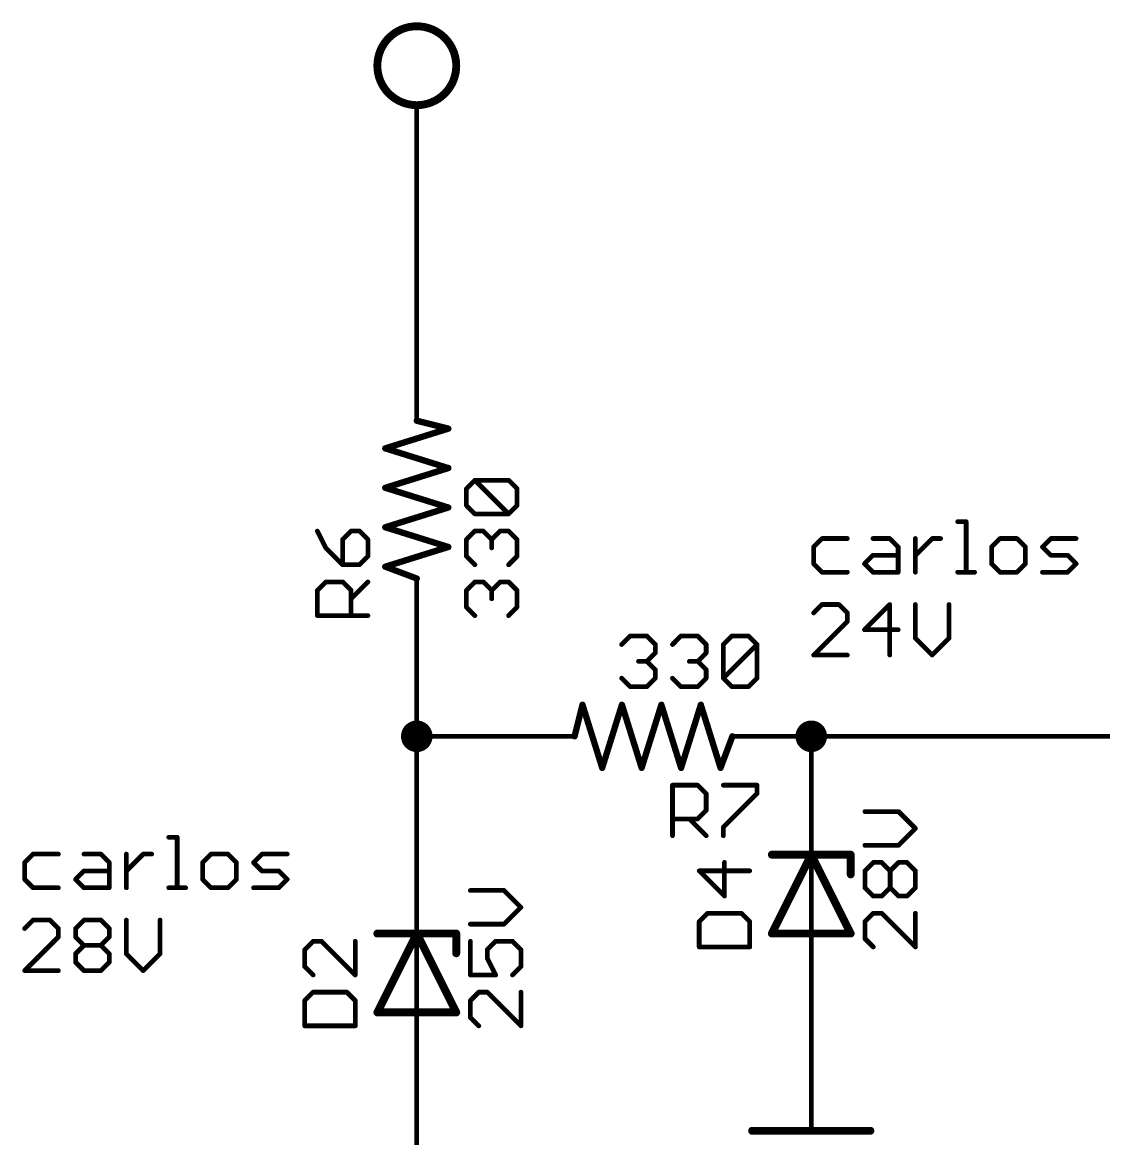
# Model space of a CAD drawing. Extents: x -40 to 215, y -109 to 87.
# Drawn here: x -22.86 to 11.95, y -12.95 to 22.99 of the extents above; entities that cross this region are included whole.
import ezdxf

# ---------------------------------------------------------------- set-up
doc = ezdxf.new("R2010")
doc.units = 0
for name, color, linetype in [('91', 94, 'CONTINUOUS'), ('94', 14, 'CONTINUOUS'), ('95', 251, 'CONTINUOUS'), ('96', 251, 'CONTINUOUS'), ('97', 251, 'CONTINUOUS')]:
    doc.layers.add(name, color=color, linetype=linetype)

msp = doc.modelspace()

# ---------------------------------------------------------------- linework, layer by layer
at = {"layer": '91', "const_width": 0.1524}
for points in [[(-10.16, 17.78), (-10.16, 12.7)], [(-10.16, 0), (-10.16, 2.54)], [(-7.62, 0), (-10.16, 0)], [(-10.16, 0), (-10.16, -5.08)], [(2.54, -2.54), (2.54, 0)], [(2.54, 0), (17.78, 0)], [(2.54, -7.62), (2.54, -10.16)], [(-10.16, -10.16), (-10.16, -15.24)]]:
    msp.add_lwpolyline(points, dxfattribs=at)
at = {"layer": '91'}
for points, const_width in [([(-10.1219, 17.78, 1), (-10.1981, 17.78)], 0.0762), ([(-10.1981, 12.7, 1), (-10.1219, 12.7)], 0.0762), ([(-10.1219, 2.54, 1), (-10.1981, 2.54)], 0.0762), ([(-10.16, -0.254, 1), (-10.16, 0.254, 1), (-10.16, -0.254)], 0.508), ([(2.54, -0.254, 1), (2.54, 0.254, 1), (2.54, -0.254)], 0.508), ([(-10.16, 0.0381, 1), (-10.16, -0.0381)], 0.0762), ([(-10.1219, 0, 1), (-10.1981, 0)], 0.0762), ([(-10.1981, 0, 1), (-10.1219, 0)], 0.0762), ([(-7.62, -0.0381, 1), (-7.62, 0.0381)], 0.0762), ([(2.5781, 0, 1), (2.5019, 0)], 0.0762), ([(2.54, 0.0381, 1), (2.54, -0.0381)], 0.0762), ([(2.5019, -2.54, 1), (2.5781, -2.54)], 0.0762), ([(-10.1981, -5.08, 1), (-10.1219, -5.08)], 0.0762), ([(2.5781, -7.62, 1), (2.5019, -7.62)], 0.0762), ([(-10.1219, -10.16, 1), (-10.1981, -10.16)], 0.0762), ([(2.5019, -10.16, 1), (2.5781, -10.16)], 0.0762)]:
    msp.add_lwpolyline(points, format="xyb", dxfattribs=dict(at, const_width=const_width))
at = {"layer": '94'}
for points, const_width in [([(-10.16, 20.32, 1), (-10.16, 22.86, 1), (-10.16, 20.32)], 0.254), ([(-10.1219, 20.32, 1), (-10.1981, 20.32)], 0.0762), ([(-10.1981, 17.78, 1), (-10.1219, 17.78)], 0.0762), ([(-10.1219, 12.7, 1), (-10.1981, 12.7)], 0.0762), ([(-10.1477, 10.2093, 1), (-10.1723, 10.1107)], 0.1016), ([(-10.1981, 10.16, 1), (-10.1219, 10.16)], 0.0762), ([(-9.1288, 9.8575, 1), (-9.1592, 9.9545)], 0.1016), ([(-9.1563, 9.8567, 1), (-9.1317, 9.9553)], 0.1016), ([(-11.1608, 9.3195, 1), (-11.1912, 9.2225)], 0.1016), ([(-11.1912, 9.3195, 1), (-11.1608, 9.2225)], 0.1016), ([(-9.1288, 8.5875, 1), (-9.1592, 8.6845)], 0.1016), ([(-9.1592, 8.5875, 1), (-9.1288, 8.6845)], 0.1016), ([(-11.1608, 8.0495, 1), (-11.1912, 7.9525)], 0.1016), ([(-11.1912, 8.0495, 1), (-11.1608, 7.9525)], 0.1016), ([(-9.1288, 7.3175, 1), (-9.1592, 7.4145)], 0.1016), ([(-9.1592, 7.3175, 1), (-9.1288, 7.4145)], 0.1016), ([(-11.1608, 6.7795, 1), (-11.1912, 6.6825)], 0.1016), ([(-11.1912, 6.7795, 1), (-11.1608, 6.6825)], 0.1016), ([(-9.1288, 6.0475, 1), (-9.1592, 6.1445)], 0.1016), ([(-9.1592, 6.0475, 1), (-9.1288, 6.1445)], 0.1016), ([(-11.1582, 5.5086, 1), (-11.1938, 5.4134)], 0.1016), ([(-11.1912, 5.5095, 1), (-11.1608, 5.4125)], 0.1016), ([(-10.1219, 5.08, 1), (-10.1981, 5.08)], 0.0762), ([(-10.1778, 5.0324, 1), (-10.1422, 5.1276)], 0.1016), ([(-10.1981, 2.54, 1), (-10.1219, 2.54)], 0.0762), ([(-4.7775, 1.0312, 1), (-4.8745, 1.0008)], 0.1016), ([(-4.7767, 1.0037, 1), (-4.8753, 1.0283)], 0.1016), ([(-3.5075, 1.0312, 1), (-3.6045, 1.0008)], 0.1016), ([(-3.5075, 1.0008, 1), (-3.6045, 1.0312)], 0.1016), ([(-2.2375, 1.0312, 1), (-2.3345, 1.0008)], 0.1016), ([(-2.2375, 1.0008, 1), (-2.3345, 1.0312)], 0.1016), ([(-0.9675, 1.0312, 1), (-1.0645, 1.0008)], 0.1016), ([(-0.9675, 1.0008, 1), (-1.0645, 1.0312)], 0.1016), ([(-7.62, 0.0381, 1), (-7.62, -0.0381)], 0.0762), ([(-5.1293, 0.0123, 1), (-5.0307, -0.0123)], 0.1016), ([(-5.08, -0.0381, 1), (-5.08, 0.0381)], 0.0762), ([(0.0476, -0.0178, 1), (-0.0476, 0.0178)], 0.1016), ([(0, 0.0381, 1), (0, -0.0381)], 0.0762), ([(2.54, -0.0381, 1), (2.54, 0.0381)], 0.0762), ([(-4.2395, -1.0008, 1), (-4.1425, -1.0312)], 0.1016), ([(-4.2395, -1.0312, 1), (-4.1425, -1.0008)], 0.1016), ([(-2.9695, -1.0008, 1), (-2.8725, -1.0312)], 0.1016), ([(-2.9695, -1.0312, 1), (-2.8725, -1.0008)], 0.1016), ([(-1.6995, -1.0008, 1), (-1.6025, -1.0312)], 0.1016), ([(-1.6995, -1.0312, 1), (-1.6025, -1.0008)], 0.1016), ([(-0.4286, -0.9982, 1), (-0.3334, -1.0338)], 0.1016), ([(-0.4295, -1.0312, 1), (-0.3325, -1.0008)], 0.1016), ([(2.5781, -2.54, 1), (2.5019, -2.54)], 0.0762), ([(1.27, -3.7465, 1), (1.27, -3.8735)], 0.127), ([(2.5968, -3.7816, 1), (2.4832, -3.8384)], 0.127), ([(2.54, -3.7465, 1), (2.54, -3.8735)], 0.127), ([(2.5968, -3.8384, 1), (2.4832, -3.7816)], 0.127), ([(2.54, -3.8735, 1), (2.54, -3.7465)], 0.127), ([(3.8735, -3.81, 1), (3.7465, -3.81)], 0.127), ([(3.81, -3.8735, 1), (3.81, -3.7465)], 0.127), ([(3.7465, -4.445, 1), (3.8735, -4.445)], 0.127), ([(-10.1219, -5.08, 1), (-10.1981, -5.08)], 0.0762), ([(2.5781, -5.08, 1), (2.5019, -5.08)], 0.0762), ([(2.5019, -5.08, 1), (2.5781, -5.08)], 0.0762), ([(-11.43, -6.2865, 1), (-11.43, -6.4135)], 0.127), ([(-10.1032, -6.3216, 1), (-10.2168, -6.3784)], 0.127), ([(-10.16, -6.2865, 1), (-10.16, -6.4135)], 0.127), ([(-10.1032, -6.3784, 1), (-10.2168, -6.3216)], 0.127), ([(-10.16, -6.4135, 1), (-10.16, -6.2865)], 0.127), ([(-8.8265, -6.35, 1), (-8.9535, -6.35)], 0.127), ([(-8.89, -6.4135, 1), (-8.89, -6.2865)], 0.127), ([(1.27, -6.2865, 1), (1.27, -6.4135)], 0.127), ([(1.2132, -6.3216, 1), (1.3268, -6.3784)], 0.127), ([(3.7532, -6.3784, 1), (3.8668, -6.3216)], 0.127), ([(3.81, -6.4135, 1), (3.81, -6.2865)], 0.127), ([(-8.9535, -6.985, 1), (-8.8265, -6.985)], 0.127), ([(-10.1219, -7.62, 1), (-10.1981, -7.62)], 0.0762), ([(-10.1981, -7.62, 1), (-10.1219, -7.62)], 0.0762), ([(2.5019, -7.62, 1), (2.5781, -7.62)], 0.0762), ([(-11.43, -8.8265, 1), (-11.43, -8.9535)], 0.127), ([(-11.4868, -8.8616, 1), (-11.3732, -8.9184)], 0.127), ([(-8.9468, -8.9184, 1), (-8.8332, -8.8616)], 0.127), ([(-8.89, -8.9535, 1), (-8.89, -8.8265)], 0.127), ([(-10.1981, -10.16, 1), (-10.1219, -10.16)], 0.0762), ([(2.5781, -10.16, 1), (2.5019, -10.16)], 0.0762), ([(0.635, -12.6365, 1), (0.635, -12.7635)], 0.127), ([(4.445, -12.7635, 1), (4.445, -12.6365)], 0.127), ([(2.5019, -12.7, 1), (2.5781, -12.7)], 0.0762)]:
    msp.add_lwpolyline(points, format="xyb", dxfattribs=dict(at, const_width=const_width))
for points, const_width in [([(-10.16, 17.78), (-10.16, 20.32)], 0.1524), ([(-10.16, 12.7), (-10.16, 10.16)], 0.1524), ([(-9.144, 9.906), (-10.16, 10.16)], 0.2032), ([(-11.176, 9.271), (-9.144, 9.906)], 0.2032), ([(-9.144, 8.636), (-11.176, 9.271)], 0.2032), ([(-11.176, 8.001), (-9.144, 8.636)], 0.2032), ([(-9.144, 7.366), (-11.176, 8.001)], 0.2032), ([(-11.176, 6.731), (-9.144, 7.366)], 0.2032), ([(-9.144, 6.096), (-11.176, 6.731)], 0.2032), ([(-11.176, 5.461), (-9.144, 6.096)], 0.2032), ([(-10.16, 5.08), (-11.176, 5.461)], 0.2032), ([(-10.16, 2.54), (-10.16, 5.08)], 0.1524), ([(-4.826, 1.016), (-5.08, 0)], 0.2032), ([(-4.191, -1.016), (-4.826, 1.016)], 0.2032), ([(-3.556, 1.016), (-4.191, -1.016)], 0.2032), ([(-2.921, -1.016), (-3.556, 1.016)], 0.2032), ([(-2.286, 1.016), (-2.921, -1.016)], 0.2032), ([(-1.651, -1.016), (-2.286, 1.016)], 0.2032), ([(-1.016, 1.016), (-1.651, -1.016)], 0.2032), ([(-0.381, -1.016), (-1.016, 1.016)], 0.2032), ([(-7.62, 0), (-5.08, 0)], 0.1524), ([(0, 0), (-0.381, -1.016)], 0.2032), ([(2.54, 0), (0, 0)], 0.1524), ([(2.54, -2.54), (2.54, -5.08)], 0.1524), ([(2.54, -3.81), (1.27, -6.35)], 0.254), ([(1.27, -3.81), (2.54, -3.81)], 0.254), ([(3.81, -6.35), (2.54, -3.81)], 0.254), ([(2.54, -3.81), (3.81, -3.81)], 0.254), ([(3.81, -3.81), (3.81, -4.445)], 0.254), ([(-10.16, -5.08), (-10.16, -7.62)], 0.1524), ([(2.54, -7.62), (2.54, -5.08)], 0.1524), ([(-10.16, -6.35), (-11.43, -8.89)], 0.254), ([(-11.43, -6.35), (-10.16, -6.35)], 0.254), ([(-8.89, -8.89), (-10.16, -6.35)], 0.254), ([(-10.16, -6.35), (-8.89, -6.35)], 0.254), ([(-8.89, -6.35), (-8.89, -6.985)], 0.254), ([(1.27, -6.35), (3.81, -6.35)], 0.254), ([(-10.16, -10.16), (-10.16, -7.62)], 0.1524), ([(-11.43, -8.89), (-8.89, -8.89)], 0.254), ([(2.54, -10.16), (2.54, -12.7)], 0.1524), ([(0.635, -12.7), (4.445, -12.7)], 0.254)]:
    msp.add_lwpolyline(points, dxfattribs=dict(at, const_width=const_width))
at = {"layer": '95', "const_width": 0.0762}
for points in [[(-13.3277, 6.6251, 1), (-13.3959, 6.591)], [(-12.2771, 6.6461, 1), (-12.2771, 6.5699)], [(-12.2502, 6.5811, 1), (-12.3041, 6.635)], [(-11.979, 6.635, 1), (-12.0329, 6.5811)], [(-12.006, 6.5699, 1), (-12.006, 6.6461)], [(-13.0637, 6.0926, 1), (-13.1176, 6.0387)], [(-13.1247, 6.0486, 1), (-13.0565, 6.0827)], [(-12.5102, 6.3369, 1), (-12.5864, 6.3369)], [(-12.5752, 6.3638, 1), (-12.5214, 6.3099)], [(-11.6967, 6.3369, 1), (-11.7729, 6.3369)], [(-11.7617, 6.3099, 1), (-11.7079, 6.3638)], [(-11.7729, 5.7945, 1), (-11.6967, 5.7945)], [(-11.7079, 5.7676, 1), (-11.7617, 5.8215)], [(-12.5483, 5.5615, 1), (-12.5483, 5.4853)], [(-12.5864, 5.5234, 1), (-12.5102, 5.5234)], [(-12.5752, 5.4964, 1), (-12.5214, 5.5503)], [(-12.0329, 5.5503, 1), (-11.979, 5.4964)], [(-12.006, 5.4853, 1), (-12.006, 5.5615)], [(-13.0906, 5.009, 1), (-13.0906, 4.9328)], [(-13.0637, 4.9439, 1), (-13.1176, 4.9978)], [(-12.5214, 4.9978, 1), (-12.5752, 4.9439)], [(-12.5483, 4.9328, 1), (-12.5483, 5.009)], [(-11.7079, 4.9439, 1), (-11.7617, 4.9978)], [(-13.3237, 4.6997, 1), (-13.3999, 4.6997)], [(-13.3887, 4.7266, 1), (-13.3348, 4.6728)], [(-12.239, 4.6997, 1), (-12.3152, 4.6997)], [(-12.3041, 4.6728, 1), (-12.2502, 4.7266)], [(-12.3041, 4.4555, 1), (-12.2502, 4.4016)], [(-13.3618, 3.9243, 1), (-13.3618, 3.8481)], [(-11.7348, 3.8481, 1), (-11.7348, 3.9243)], [(-13.3999, 3.8862, 1), (-13.3237, 3.8862)], [(-12.3152, 3.8862, 1), (-12.239, 3.8862)], [(-1.89, -1.5734, 1), (-1.9662, -1.5734)], [(-1.9281, -1.5353, 1), (-1.9281, -1.6115)], [(-1.0877, -1.5465, 1), (-1.1416, -1.6004)], [(-1.1146, -1.6115, 1), (-1.1146, -1.5353)], [(-0.8054, -1.8446, 1), (-0.8816, -1.8446)], [(-0.8704, -1.8715, 1), (-0.8165, -1.8176)], [(-0.291, -1.5353, 1), (-0.291, -1.6115)], [(0.8318, -1.5734, 1), (0.7556, -1.5734)], [(0.8206, -1.8715, 1), (0.7668, -1.8176)], [(0.7937, -1.6115, 1), (0.7937, -1.5353)], [(0.7556, -1.8446, 1), (0.8318, -1.8446)], [(-0.8816, -2.3869, 1), (-0.8054, -2.3869)], [(-0.8165, -2.4138, 1), (-0.8704, -2.36)], [(-1.9281, -2.62, 1), (-1.9281, -2.6962)], [(-1.3588, -2.6311, 1), (-1.4127, -2.685)], [(-1.1416, -2.6311, 1), (-1.0877, -2.685)], [(-1.1146, -2.6962, 1), (-1.1146, -2.62)], [(-0.2529, -2.9292, 1), (-0.3291, -2.9292)], [(-0.3179, -2.9023, 1), (-0.264, -2.9562)], [(-1.9662, -3.2004, 1), (-1.89, -3.2004)], [(-0.8704, -3.2273, 1), (-0.8165, -3.1735)], [(-0.3291, -3.2004, 1), (-0.2529, -3.2004)], [(-1.0412, -4.3042, 1), (-1.0951, -4.3581)], [(-1.0682, -4.2931, 1), (-1.0682, -4.3693)], [(-0.2166, -4.06, 1), (-0.2928, -4.06)], [(0.5588, -4.3693, 1), (0.5588, -4.2931)], [(-0.2928, -5.1446, 1), (-0.2166, -5.1446)], [(-0.2816, -5.1716, 1), (-0.2278, -5.1177)], [(-0.797, -5.659, 1), (-0.797, -5.7352)], [(-0.7701, -5.7241, 1), (-0.824, -5.6702)], [(0.3146, -5.6702, 1), (0.2607, -5.7241)], [(0.2876, -5.7352, 1), (0.2876, -5.659)], [(-1.0301, -5.9683, 1), (-1.1063, -5.9683)], [(-1.0951, -5.9414, 1), (-1.0412, -5.9952)], [(0.5969, -5.9683, 1), (0.5207, -5.9683)], [(0.5319, -5.9952, 1), (0.5857, -5.9414)], [(-13.7301, -6.8712, 1), (-13.8063, -6.8712)], [(-13.7951, -6.8442, 1), (-13.7412, -6.8981)], [(-13.497, -6.5619, 1), (-13.497, -6.6381)], [(-13.4701, -6.6269, 1), (-13.524, -6.573)], [(-13.1989, -6.573, 1), (-13.2528, -6.6269)], [(-13.2259, -6.6381, 1), (-13.2259, -6.5619)], [(-12.1031, -6.6, 1), (-12.1793, -6.6)], [(-1.0682, -6.7437, 1), (-1.0682, -6.8199)], [(-1.1063, -6.7818, 1), (-1.0301, -6.7818)], [(0.5207, -6.7818, 1), (0.5969, -6.7818)], [(0.5588, -6.8199, 1), (0.5588, -6.7437)], [(-13.7412, -7.3865, 1), (-13.7951, -7.4404)], [(-13.8063, -7.4135, 1), (-13.7301, -7.4135)], [(-13.524, -7.7116, 1), (-13.4701, -7.6577)], [(-12.1793, -7.6846, 1), (-12.1031, -7.6846)], [(-12.1681, -7.7116, 1), (-12.1143, -7.6577)], [(-13.497, -8.199, 1), (-13.497, -8.2752)], [(-13.4701, -8.2641, 1), (-13.524, -8.2102)], [(-12.3854, -8.2102, 1), (-12.4393, -8.2641)], [(-12.4124, -8.2752, 1), (-12.4124, -8.199)], [(-13.7301, -8.5083, 1), (-13.8063, -8.5083)], [(-13.7951, -8.4814, 1), (-13.7412, -8.5352)], [(-12.1031, -8.5083, 1), (-12.1793, -8.5083)], [(-12.1681, -8.5352, 1), (-12.1143, -8.4814)], [(-13.7682, -9.2837, 1), (-13.7682, -9.3599)], [(-13.8063, -9.3218, 1), (-13.7301, -9.3218)], [(-12.1793, -9.3218, 1), (-12.1031, -9.3218)], [(-12.1412, -9.3599, 1), (-12.1412, -9.2837)]]:
    msp.add_lwpolyline(points, format="xyb", dxfattribs=at)
at = {"layer": '95', "const_width": 0.1524}
for points in [[(-13.3618, 6.608), (-13.0906, 6.0657)], [(-12.2771, 6.608), (-12.5483, 6.3369)], [(-12.006, 6.608), (-12.2771, 6.608)], [(-11.7348, 6.3369), (-12.006, 6.608)], [(-13.0906, 6.0657), (-12.5483, 5.5234)], [(-12.5483, 6.3369), (-12.5483, 5.5234)], [(-11.7348, 5.7945), (-11.7348, 6.3369)], [(-12.006, 5.5234), (-11.7348, 5.7945)], [(-12.5483, 5.5234), (-12.006, 5.5234)], [(-13.3618, 4.6997), (-13.0906, 4.9709)], [(-13.0906, 4.9709), (-12.5483, 4.9709)], [(-12.5483, 4.9709), (-12.2771, 4.6997)], [(-12.2771, 4.4285), (-11.7348, 4.9709)], [(-13.3618, 3.8862), (-13.3618, 4.6997)], [(-12.2771, 4.6997), (-12.2771, 3.8862)], [(-11.7348, 3.8862), (-13.3618, 3.8862)], [(-1.9281, -3.2004), (-1.9281, -1.5734)], [(-1.9281, -1.5734), (-1.1146, -1.5734)], [(-1.1146, -1.5734), (-0.8435, -1.8446)], [(-0.8435, -1.8446), (-0.8435, -2.3869)], [(-0.291, -1.5734), (0.7937, -1.5734)], [(0.7937, -1.8446), (-0.291, -2.9292)], [(0.7937, -1.5734), (0.7937, -1.8446)], [(-0.8435, -2.3869), (-1.1146, -2.6581)], [(-1.1146, -2.6581), (-1.9281, -2.6581)], [(-1.3858, -2.6581), (-0.8435, -3.2004)], [(-0.291, -2.9292), (-0.291, -3.2004)], [(0.5588, -4.3312), (-1.0682, -4.3312)], [(-1.0682, -4.3312), (-0.2547, -5.1446)], [(-0.2547, -5.1446), (-0.2547, -4.06)], [(-0.797, -5.6971), (-1.0682, -5.9683)], [(0.2876, -5.6971), (-0.797, -5.6971)], [(0.5588, -5.9683), (0.2876, -5.6971)], [(-1.0682, -5.9683), (-1.0682, -6.7818)], [(0.5588, -6.7818), (0.5588, -5.9683)], [(-13.497, -6.6), (-13.7682, -6.8712)], [(-13.7682, -6.8712), (-13.7682, -7.4135)], [(-13.2259, -6.6), (-13.497, -6.6)], [(-12.1412, -7.6846), (-13.2259, -6.6)], [(-12.1412, -6.6), (-12.1412, -7.6846)], [(-1.0682, -6.7818), (0.5588, -6.7818)], [(-13.7682, -7.4135), (-13.497, -7.6846)], [(-13.497, -8.2371), (-13.7682, -8.5083)], [(-12.4124, -8.2371), (-13.497, -8.2371)], [(-12.1412, -8.5083), (-12.4124, -8.2371)], [(-13.7682, -8.5083), (-13.7682, -9.3218)], [(-12.1412, -9.3218), (-12.1412, -8.5083)], [(-13.7682, -9.3218), (-12.1412, -9.3218)]]:
    msp.add_lwpolyline(points, dxfattribs=at)
at = {"layer": '96', "const_width": 0.1524}
for points in [[(-8.5612, 7.974), (-8.29, 8.2452)], [(-8.29, 8.2452), (-7.2054, 8.2452)], [(-7.2054, 7.1605), (-8.29, 8.2452)], [(-7.2054, 8.2452), (-6.9342, 7.974)], [(-8.5612, 7.4317), (-8.5612, 7.974)], [(-6.9342, 7.974), (-6.9342, 7.4317)], [(-8.29, 7.1605), (-8.5612, 7.4317)], [(-7.2054, 7.1605), (-8.29, 7.1605)], [(-6.9342, 7.4317), (-7.2054, 7.1605)], [(-8.5612, 6.3369), (-8.29, 6.608)], [(-8.29, 6.608), (-8.0189, 6.608)], [(-8.0189, 6.608), (-7.7477, 6.3369)], [(-7.7477, 6.3369), (-7.4765, 6.608)], [(-7.4765, 6.608), (-7.2054, 6.608)], [(-7.2054, 6.608), (-6.9342, 6.3369)], [(-8.5612, 5.7945), (-8.5612, 6.3369)], [(-7.7477, 6.3369), (-7.7477, 6.0657)], [(-6.9342, 6.3369), (-6.9342, 5.7945)], [(-8.29, 5.5234), (-8.5612, 5.7945)], [(-6.9342, 5.7945), (-7.2054, 5.5234)], [(-8.5612, 4.6997), (-8.29, 4.9709)], [(-8.29, 4.9709), (-8.0189, 4.9709)], [(-8.0189, 4.9709), (-7.7477, 4.6997)], [(-7.7477, 4.6997), (-7.4765, 4.9709)], [(-7.4765, 4.9709), (-7.2054, 4.9709)], [(-7.2054, 4.9709), (-6.9342, 4.6997)], [(-8.5612, 4.1574), (-8.5612, 4.6997)], [(-7.7477, 4.6997), (-7.7477, 4.4285)], [(-6.9342, 4.6997), (-6.9342, 4.1574)], [(-8.29, 3.8862), (-8.5612, 4.1574)], [(-6.9342, 4.1574), (-7.2054, 3.8862)], [(-3.5653, 2.956), (-3.2941, 3.2272)], [(-3.2941, 3.2272), (-2.7518, 3.2272)], [(-2.7518, 3.2272), (-2.4806, 2.956)], [(-1.9281, 2.956), (-1.657, 3.2272)], [(-1.657, 3.2272), (-1.1146, 3.2272)], [(-1.1146, 3.2272), (-0.8435, 2.956)], [(-0.291, 2.956), (-0.0198, 3.2272)], [(-0.0198, 3.2272), (0.5225, 3.2272)], [(0.5225, 3.2272), (0.7937, 2.956)], [(-2.4806, 2.956), (-2.4806, 2.6849)], [(-0.8435, 2.956), (-0.8435, 2.6849)], [(-0.291, 1.8714), (-0.291, 2.956)], [(-0.291, 1.8714), (0.7937, 2.956)], [(0.7937, 2.956), (0.7937, 1.8714)], [(-2.4806, 2.6849), (-2.7518, 2.4137)], [(-0.8435, 2.6849), (-1.1146, 2.4137)], [(-2.7518, 2.4137), (-3.0229, 2.4137)], [(-2.7518, 2.4137), (-2.4806, 2.1425)], [(-2.4806, 2.1425), (-2.4806, 1.8714)], [(-1.1146, 2.4137), (-1.3858, 2.4137)], [(-1.1146, 2.4137), (-0.8435, 2.1425)], [(-0.8435, 2.1425), (-0.8435, 1.8714)], [(-3.2941, 1.6002), (-3.5653, 1.8714)], [(-2.4806, 1.8714), (-2.7518, 1.6002)], [(-1.657, 1.6002), (-1.9281, 1.8714)], [(-0.8435, 1.8714), (-1.1146, 1.6002)], [(-0.0198, 1.6002), (-0.291, 1.8714)], [(0.7937, 1.8714), (0.5225, 1.6002)], [(-2.7518, 1.6002), (-3.2941, 1.6002)], [(-1.1146, 1.6002), (-1.657, 1.6002)], [(0.5225, 1.6002), (-0.0198, 1.6002)], [(5.3505, -2.4228), (4.2658, -2.4228)], [(5.8928, -2.9652), (5.3505, -2.4228)], [(5.3505, -3.5075), (5.8928, -2.9652)], [(4.2658, -3.5075), (5.3505, -3.5075)], [(4.2658, -4.3312), (4.537, -4.06)], [(4.2658, -4.8735), (4.2658, -4.3312)], [(4.537, -4.06), (4.8081, -4.06)], [(4.8081, -4.06), (5.0793, -4.3312)], [(5.0793, -4.3312), (5.3505, -4.06)], [(5.0793, -4.8735), (5.0793, -4.3312)], [(5.3505, -4.06), (5.6216, -4.06)], [(5.6216, -4.06), (5.8928, -4.3312)], [(5.8928, -4.3312), (5.8928, -4.8735)], [(-7.3495, -4.9628), (-8.4342, -4.9628)], [(-6.8072, -5.5052), (-7.3495, -4.9628)], [(4.537, -5.1446), (4.2658, -4.8735)], [(5.0793, -4.8735), (4.8081, -5.1446)], [(5.3505, -5.1446), (5.0793, -4.8735)], [(5.8928, -4.8735), (5.6216, -5.1446)], [(4.8081, -5.1446), (4.537, -5.1446)], [(5.6216, -5.1446), (5.3505, -5.1446)], [(-7.3495, -6.0475), (-6.8072, -5.5052)], [(4.537, -5.6971), (4.2658, -5.9683)], [(4.8081, -5.6971), (4.537, -5.6971)], [(5.8928, -6.7818), (4.8081, -5.6971)], [(5.8928, -5.6971), (5.8928, -6.7818)], [(-8.4342, -6.0475), (-7.3495, -6.0475)], [(4.2658, -5.9683), (4.2658, -6.5106)], [(4.2658, -6.5106), (4.537, -6.7818)], [(-8.4342, -6.6), (-8.4342, -7.6846)], [(-7.8919, -6.8712), (-7.6207, -6.6)], [(-7.8919, -7.1423), (-7.8919, -6.8712)], [(-7.6207, -6.6), (-7.0784, -6.6)], [(-7.0784, -6.6), (-6.8072, -6.8712)], [(-6.8072, -6.8712), (-6.8072, -7.4135)], [(-7.6207, -7.6846), (-7.8919, -7.1423)], [(-6.8072, -7.4135), (-7.0784, -7.6846)], [(-8.4342, -7.6846), (-7.6207, -7.6846)], [(-8.163, -8.2371), (-8.4342, -8.5083)], [(-7.8919, -8.2371), (-8.163, -8.2371)], [(-6.8072, -9.3218), (-7.8919, -8.2371)], [(-6.8072, -8.2371), (-6.8072, -9.3218)], [(-8.4342, -8.5083), (-8.4342, -9.0506)], [(-8.4342, -9.0506), (-8.163, -9.3218)]]:
    msp.add_lwpolyline(points, dxfattribs=at)
at = {"layer": '96', "const_width": 0.0762}
for points in [[(-8.2631, 8.2721, 1), (-8.317, 8.2182)], [(-8.29, 8.2833, 1), (-8.29, 8.2071)], [(-8.2631, 8.2182, 1), (-8.317, 8.2721)], [(-7.1784, 8.2721, 1), (-7.2323, 8.2182)], [(-7.2054, 8.2071, 1), (-7.2054, 8.2833)], [(-8.5231, 7.974, 1), (-8.5993, 7.974)], [(-8.5881, 8.0009, 1), (-8.5342, 7.9471)], [(-6.8961, 7.974, 1), (-6.9723, 7.974)], [(-6.9611, 7.9471, 1), (-6.9073, 8.0009)], [(-8.5342, 7.4586, 1), (-8.5881, 7.4047)], [(-8.5993, 7.4317, 1), (-8.5231, 7.4317)], [(-8.29, 7.1986, 1), (-8.29, 7.1224)], [(-8.317, 7.1336, 1), (-8.2631, 7.1875)], [(-7.2323, 7.1875, 1), (-7.1784, 7.1336)], [(-7.2323, 7.1336, 1), (-7.1784, 7.1875)], [(-7.2054, 7.1224, 1), (-7.2054, 7.1986)], [(-6.9723, 7.4317, 1), (-6.8961, 7.4317)], [(-6.9073, 7.4047, 1), (-6.9611, 7.4586)], [(-8.29, 6.6461, 1), (-8.29, 6.5699)], [(-8.2631, 6.5811, 1), (-8.317, 6.635)], [(-7.9919, 6.635, 1), (-8.0458, 6.5811)], [(-8.0189, 6.5699, 1), (-8.0189, 6.6461)], [(-7.4765, 6.6461, 1), (-7.4765, 6.5699)], [(-7.4496, 6.5811, 1), (-7.5035, 6.635)], [(-7.1784, 6.635, 1), (-7.2323, 6.5811)], [(-7.2054, 6.5699, 1), (-7.2054, 6.6461)], [(-8.5231, 6.3369, 1), (-8.5993, 6.3369)], [(-8.5881, 6.3638, 1), (-8.5342, 6.3099)], [(-7.7096, 6.3369, 1), (-7.7858, 6.3369)], [(-7.7746, 6.3638, 1), (-7.7208, 6.3099)], [(-7.7746, 6.3099, 1), (-7.7208, 6.3638)], [(-6.8961, 6.3369, 1), (-6.9723, 6.3369)], [(-6.9611, 6.3099, 1), (-6.9073, 6.3638)], [(-8.5342, 5.8215, 1), (-8.5881, 5.7676)], [(-8.5993, 5.7945, 1), (-8.5231, 5.7945)], [(-7.7858, 6.0657, 1), (-7.7096, 6.0657)], [(-6.9723, 5.7945, 1), (-6.8961, 5.7945)], [(-6.9073, 5.7676, 1), (-6.9611, 5.8215)], [(-8.317, 5.4964, 1), (-8.2631, 5.5503)], [(-7.2323, 5.5503, 1), (-7.1784, 5.4964)], [(-8.29, 5.009, 1), (-8.29, 4.9328)], [(-8.2631, 4.9439, 1), (-8.317, 4.9978)], [(-7.9919, 4.9978, 1), (-8.0458, 4.9439)], [(-8.0189, 4.9328, 1), (-8.0189, 5.009)], [(-7.4765, 5.009, 1), (-7.4765, 4.9328)], [(-7.4496, 4.9439, 1), (-7.5035, 4.9978)], [(-7.1784, 4.9978, 1), (-7.2323, 4.9439)], [(-7.2054, 4.9328, 1), (-7.2054, 5.009)], [(-8.5231, 4.6997, 1), (-8.5993, 4.6997)], [(-8.5881, 4.7266, 1), (-8.5342, 4.6728)], [(-7.7096, 4.6997, 1), (-7.7858, 4.6997)], [(-7.7746, 4.7266, 1), (-7.7208, 4.6728)], [(-7.7746, 4.6728, 1), (-7.7208, 4.7266)], [(-6.8961, 4.6997, 1), (-6.9723, 4.6997)], [(-6.9611, 4.6728, 1), (-6.9073, 4.7266)], [(-7.7858, 4.4285, 1), (-7.7096, 4.4285)], [(-8.5342, 4.1843, 1), (-8.5881, 4.1304)], [(-8.5993, 4.1574, 1), (-8.5231, 4.1574)], [(-6.9723, 4.1574, 1), (-6.8961, 4.1574)], [(-6.9073, 4.1304, 1), (-6.9611, 4.1843)], [(-8.317, 3.8593, 1), (-8.2631, 3.9131)], [(-7.2323, 3.9131, 1), (-7.1784, 3.8593)], [(-3.2941, 3.2653, 1), (-3.2941, 3.1891)], [(-3.2672, 3.2002, 1), (-3.3211, 3.2541)], [(-2.7248, 3.2541, 1), (-2.7787, 3.2002)], [(-2.7518, 3.1891, 1), (-2.7518, 3.2653)], [(-1.657, 3.2653, 1), (-1.657, 3.1891)], [(-1.63, 3.2002, 1), (-1.6839, 3.2541)], [(-1.0877, 3.2541, 1), (-1.1416, 3.2002)], [(-1.1146, 3.1891, 1), (-1.1146, 3.2653)], [(-0.0198, 3.2653, 1), (-0.0198, 3.1891)], [(0.0071, 3.2002, 1), (-0.0467, 3.2541)], [(0.5495, 3.2541, 1), (0.4956, 3.2002)], [(0.5225, 3.1891, 1), (0.5225, 3.2653)], [(-3.5922, 2.983, 1), (-3.5383, 2.9291)], [(-2.4425, 2.956, 1), (-2.5187, 2.956)], [(-2.5076, 2.9291, 1), (-2.4537, 2.983)], [(-1.9551, 2.983, 1), (-1.9012, 2.9291)], [(-0.8054, 2.956, 1), (-0.8816, 2.956)], [(-0.8704, 2.9291, 1), (-0.8165, 2.983)], [(-0.2529, 2.956, 1), (-0.3291, 2.956)], [(-0.3179, 2.983, 1), (-0.264, 2.9291)], [(0.8318, 2.956, 1), (0.7556, 2.956)], [(0.8206, 2.9291, 1), (0.7668, 2.983)], [(0.7668, 2.9291, 1), (0.8206, 2.983)], [(-2.5187, 2.6849, 1), (-2.4425, 2.6849)], [(-2.4537, 2.6579, 1), (-2.5076, 2.7118)], [(-0.8816, 2.6849, 1), (-0.8054, 2.6849)], [(-0.8165, 2.6579, 1), (-0.8704, 2.7118)], [(-3.0229, 2.4518, 1), (-3.0229, 2.3756)], [(-2.7248, 2.4406, 1), (-2.7787, 2.3868)], [(-2.7787, 2.4406, 1), (-2.7248, 2.3868)], [(-2.7518, 2.3756, 1), (-2.7518, 2.4518)], [(-2.4425, 2.1425, 1), (-2.5187, 2.1425)], [(-2.5076, 2.1156, 1), (-2.4537, 2.1695)], [(-1.3858, 2.4518, 1), (-1.3858, 2.3756)], [(-1.0877, 2.4406, 1), (-1.1416, 2.3868)], [(-1.1416, 2.4406, 1), (-1.0877, 2.3868)], [(-1.1146, 2.3756, 1), (-1.1146, 2.4518)], [(-0.8054, 2.1425, 1), (-0.8816, 2.1425)], [(-0.8704, 2.1156, 1), (-0.8165, 2.1695)], [(-3.5383, 1.8983, 1), (-3.5922, 1.8444)], [(-2.5187, 1.8714, 1), (-2.4425, 1.8714)], [(-2.4537, 1.8444, 1), (-2.5076, 1.8983)], [(-1.9012, 1.8983, 1), (-1.9551, 1.8444)], [(-0.8816, 1.8714, 1), (-0.8054, 1.8714)], [(-0.8165, 1.8444, 1), (-0.8704, 1.8983)], [(-0.264, 1.8983, 1), (-0.3179, 1.8444)], [(-0.3179, 1.8983, 1), (-0.264, 1.8444)], [(-0.3291, 1.8714, 1), (-0.2529, 1.8714)], [(0.7556, 1.8714, 1), (0.8318, 1.8714)], [(0.8206, 1.8444, 1), (0.7668, 1.8983)], [(-3.2941, 1.6383, 1), (-3.2941, 1.5621)], [(-3.3211, 1.5733, 1), (-3.2672, 1.6271)], [(-2.7787, 1.6271, 1), (-2.7248, 1.5733)], [(-2.7518, 1.5621, 1), (-2.7518, 1.6383)], [(-1.657, 1.6383, 1), (-1.657, 1.5621)], [(-1.6839, 1.5733, 1), (-1.63, 1.6271)], [(-1.1416, 1.6271, 1), (-1.0877, 1.5733)], [(-1.1146, 1.5621, 1), (-1.1146, 1.6383)], [(-0.0198, 1.6383, 1), (-0.0198, 1.5621)], [(-0.0467, 1.5733, 1), (0.0071, 1.6271)], [(0.4956, 1.6271, 1), (0.5495, 1.5733)], [(0.5225, 1.5621, 1), (0.5225, 1.6383)], [(4.2658, -2.3847, 1), (4.2658, -2.4609)], [(5.3774, -2.3959, 1), (5.3235, -2.4498)], [(5.3505, -2.4609, 1), (5.3505, -2.3847)], [(5.9197, -2.9921, 1), (5.8659, -2.9382)], [(5.8659, -2.9921, 1), (5.9197, -2.9382)], [(4.2658, -3.4694, 1), (4.2658, -3.5456)], [(5.3235, -3.4805, 1), (5.3774, -3.5344)], [(5.3505, -3.5456, 1), (5.3505, -3.4694)], [(4.3039, -4.3312, 1), (4.2277, -4.3312)], [(4.2389, -4.3042, 1), (4.2928, -4.3581)], [(4.537, -4.0219, 1), (4.537, -4.0981)], [(4.5639, -4.0869, 1), (4.51, -4.033)], [(4.8351, -4.033, 1), (4.7812, -4.0869)], [(4.8081, -4.0981, 1), (4.8081, -4.0219)], [(5.1174, -4.3312, 1), (5.0412, -4.3312)], [(5.0524, -4.3042, 1), (5.1062, -4.3581)], [(5.0524, -4.3581, 1), (5.1062, -4.3042)], [(5.3505, -4.0219, 1), (5.3505, -4.0981)], [(5.3774, -4.0869, 1), (5.3235, -4.033)], [(5.6486, -4.033, 1), (5.5947, -4.0869)], [(5.6216, -4.0981, 1), (5.6216, -4.0219)], [(5.9309, -4.3312, 1), (5.8547, -4.3312)], [(5.8659, -4.3581, 1), (5.9197, -4.3042)], [(-8.4342, -4.9247, 1), (-8.4342, -5.0009)], [(-7.3226, -4.9359, 1), (-7.3765, -4.9898)], [(-7.3495, -5.0009, 1), (-7.3495, -4.9247)], [(4.2928, -4.8465, 1), (4.2389, -4.9004)], [(4.2277, -4.8735, 1), (4.3039, -4.8735)], [(5.1062, -4.8465, 1), (5.0524, -4.9004)], [(5.0412, -4.8735, 1), (5.1174, -4.8735)], [(5.1062, -4.9004, 1), (5.0524, -4.8465)], [(5.8547, -4.8735, 1), (5.9309, -4.8735)], [(5.9197, -4.9004, 1), (5.8659, -4.8465)], [(4.537, -5.1065, 1), (4.537, -5.1827)], [(4.51, -5.1716, 1), (4.5639, -5.1177)], [(4.7812, -5.1177, 1), (4.8351, -5.1716)], [(4.8081, -5.1827, 1), (4.8081, -5.1065)], [(5.3505, -5.1065, 1), (5.3505, -5.1827)], [(5.3235, -5.1716, 1), (5.3774, -5.1177)], [(5.5947, -5.1177, 1), (5.6486, -5.1716)], [(5.6216, -5.1827, 1), (5.6216, -5.1065)], [(-6.7803, -5.5321, 1), (-6.8341, -5.4782)], [(-6.8341, -5.5321, 1), (-6.7803, -5.4782)], [(4.537, -5.659, 1), (4.537, -5.7352)], [(4.5639, -5.7241, 1), (4.51, -5.6702)], [(4.8351, -5.6702, 1), (4.7812, -5.7241)], [(4.8081, -5.7352, 1), (4.8081, -5.659)], [(5.9309, -5.6971, 1), (5.8547, -5.6971)], [(-8.4342, -6.0094, 1), (-8.4342, -6.0856)], [(-7.3765, -6.0205, 1), (-7.3226, -6.0744)], [(-7.3495, -6.0856, 1), (-7.3495, -6.0094)], [(4.3039, -5.9683, 1), (4.2277, -5.9683)], [(4.2389, -5.9414, 1), (4.2928, -5.9952)], [(4.2928, -6.4837, 1), (4.2389, -6.5376)], [(-8.3961, -6.6, 1), (-8.4723, -6.6)], [(-7.8538, -6.8712, 1), (-7.93, -6.8712)], [(-7.9188, -6.8442, 1), (-7.8649, -6.8981)], [(-7.6207, -6.5619, 1), (-7.6207, -6.6381)], [(-7.5938, -6.6269, 1), (-7.6476, -6.573)], [(-7.0514, -6.573, 1), (-7.1053, -6.6269)], [(-7.0784, -6.6381, 1), (-7.0784, -6.5619)], [(-6.7691, -6.8712, 1), (-6.8453, -6.8712)], [(-6.8341, -6.8981, 1), (-6.7803, -6.8442)], [(4.2277, -6.5106, 1), (4.3039, -6.5106)], [(4.51, -6.8087, 1), (4.5639, -6.7549)], [(5.8547, -6.7818, 1), (5.9309, -6.7818)], [(5.8659, -6.8087, 1), (5.9197, -6.7549)], [(-7.93, -7.1423, 1), (-7.8538, -7.1423)], [(-7.8578, -7.1253, 1), (-7.9259, -7.1594)], [(-6.8453, -7.4135, 1), (-6.7691, -7.4135)], [(-6.7803, -7.4404, 1), (-6.8341, -7.3865)], [(-8.4342, -7.6465, 1), (-8.4342, -7.7227)], [(-8.4723, -7.6846, 1), (-8.3961, -7.6846)], [(-7.6548, -7.7017, 1), (-7.5866, -7.6676)], [(-7.6207, -7.7227, 1), (-7.6207, -7.6465)], [(-7.1053, -7.6577, 1), (-7.0514, -7.7116)], [(-8.163, -8.199, 1), (-8.163, -8.2752)], [(-8.1361, -8.2641, 1), (-8.19, -8.2102)], [(-7.8649, -8.2102, 1), (-7.9188, -8.2641)], [(-7.8919, -8.2752, 1), (-7.8919, -8.199)], [(-6.7691, -8.2371, 1), (-6.8453, -8.2371)], [(-8.3961, -8.5083, 1), (-8.4723, -8.5083)], [(-8.4611, -8.4814, 1), (-8.4072, -8.5352)], [(-8.4072, -9.0237, 1), (-8.4611, -9.0776)], [(-8.4723, -9.0506, 1), (-8.3961, -9.0506)], [(-8.19, -9.3487, 1), (-8.1361, -9.2949)], [(-6.8453, -9.3218, 1), (-6.7691, -9.3218)], [(-6.8341, -9.3487, 1), (-6.7803, -9.2949)]]:
    msp.add_lwpolyline(points, format="xyb", dxfattribs=at)
at = {"layer": '97', "const_width": 0.1524}
for points in [[(7.2548, 6.9102), (7.526, 6.9102)], [(7.526, 6.9102), (7.526, 5.2832)], [(2.8874, 6.3679), (2.6162, 6.0967)], [(2.6162, 6.0967), (2.6162, 5.5544)], [(3.7009, 6.3679), (2.8874, 6.3679)], [(4.5245, 6.3679), (5.0669, 6.3679)], [(5.0669, 6.3679), (5.338, 6.0967)], [(5.338, 6.0967), (5.338, 5.2832)], [(5.8905, 5.2832), (5.8905, 6.3679)], [(5.8905, 5.8255), (6.4328, 6.3679)], [(6.4328, 6.3679), (6.704, 6.3679)], [(8.6174, 6.3679), (8.3462, 6.0967)], [(8.3462, 6.0967), (8.3462, 5.5544)], [(9.1597, 6.3679), (8.6174, 6.3679)], [(9.4309, 6.0967), (9.1597, 6.3679)], [(9.4309, 5.5544), (9.4309, 6.0967)], [(9.9834, 6.0967), (10.2546, 6.3679)], [(10.2546, 5.8255), (9.9834, 6.0967)], [(10.2546, 6.3679), (11.0681, 6.3679)], [(4.2534, 5.5544), (4.5245, 5.8255)], [(4.5245, 5.8255), (5.338, 5.8255)], [(10.7969, 5.8255), (10.2546, 5.8255)], [(11.0681, 5.5544), (10.7969, 5.8255)], [(2.6162, 5.5544), (2.8874, 5.2832)], [(4.5245, 5.2832), (4.2534, 5.5544)], [(8.3462, 5.5544), (8.6174, 5.2832)], [(9.1597, 5.2832), (9.4309, 5.5544)], [(10.7969, 5.2832), (11.0681, 5.5544)], [(2.8874, 5.2832), (3.7009, 5.2832)], [(5.338, 5.2832), (4.5245, 5.2832)], [(7.2548, 5.2832), (7.7971, 5.2832)], [(8.6174, 5.2832), (9.1597, 5.2832)], [(9.9834, 5.2832), (10.7969, 5.2832)], [(2.8874, 4.2432), (2.6162, 3.972)], [(3.4297, 4.2432), (2.8874, 4.2432)], [(3.7009, 3.972), (3.4297, 4.2432)], [(5.0669, 4.2432), (4.2534, 3.4297)], [(5.0669, 2.6162), (5.0669, 4.2432)], [(5.8905, 4.2432), (5.8905, 3.1585)], [(6.9752, 3.1585), (6.9752, 4.2432)], [(3.7009, 3.7009), (3.7009, 3.972)], [(2.6162, 2.6162), (3.7009, 3.7009)], [(4.2534, 3.4297), (5.338, 3.4297)], [(5.8905, 3.1585), (6.4328, 2.6162)], [(6.4328, 2.6162), (6.9752, 3.1585)], [(3.7009, 2.6162), (2.6162, 2.6162)], [(-18.1452, -3.2498), (-17.874, -3.2498)], [(-17.874, -3.2498), (-17.874, -4.8768)], [(-22.5126, -3.7921), (-22.7838, -4.0633)], [(-21.6991, -3.7921), (-22.5126, -3.7921)], [(-20.8755, -3.7921), (-20.3331, -3.7921)], [(-20.3331, -3.7921), (-20.062, -4.0633)], [(-19.5095, -4.8768), (-19.5095, -3.7921)], [(-19.5095, -4.3345), (-18.9672, -3.7921)], [(-18.9672, -3.7921), (-18.696, -3.7921)], [(-16.7826, -3.7921), (-17.0538, -4.0633)], [(-16.2403, -3.7921), (-16.7826, -3.7921)], [(-15.9691, -4.0633), (-16.2403, -3.7921)], [(-15.4166, -4.0633), (-15.1454, -3.7921)], [(-15.1454, -3.7921), (-14.3319, -3.7921)], [(-22.7838, -4.0633), (-22.7838, -4.6056)], [(-21.1466, -4.6056), (-20.8755, -4.3345)], [(-20.8755, -4.3345), (-20.062, -4.3345)], [(-20.062, -4.0633), (-20.062, -4.8768)], [(-17.0538, -4.0633), (-17.0538, -4.6056)], [(-15.9691, -4.6056), (-15.9691, -4.0633)], [(-15.1454, -4.3345), (-15.4166, -4.0633)], [(-14.6031, -4.3345), (-15.1454, -4.3345)], [(-14.3319, -4.6056), (-14.6031, -4.3345)], [(-22.7838, -4.6056), (-22.5126, -4.8768)], [(-20.8755, -4.8768), (-21.1466, -4.6056)], [(-17.0538, -4.6056), (-16.7826, -4.8768)], [(-16.2403, -4.8768), (-15.9691, -4.6056)], [(-14.6031, -4.8768), (-14.3319, -4.6056)], [(-22.5126, -4.8768), (-21.6991, -4.8768)], [(-20.062, -4.8768), (-20.8755, -4.8768)], [(-18.1452, -4.8768), (-17.6029, -4.8768)], [(-16.7826, -4.8768), (-16.2403, -4.8768)], [(-15.4166, -4.8768), (-14.6031, -4.8768)], [(-22.5126, -5.9168), (-22.7838, -6.188)], [(-21.9703, -5.9168), (-22.5126, -5.9168)], [(-21.6991, -6.188), (-21.9703, -5.9168)], [(-21.1466, -6.188), (-20.8755, -5.9168)], [(-20.8755, -5.9168), (-20.3331, -5.9168)], [(-20.3331, -5.9168), (-20.062, -6.188)], [(-19.5095, -5.9168), (-19.5095, -7.0015)], [(-18.4248, -7.0015), (-18.4248, -5.9168)], [(-22.7838, -7.5438), (-21.6991, -6.4591)], [(-21.6991, -6.4591), (-21.6991, -6.188)], [(-21.1466, -6.4591), (-21.1466, -6.188)], [(-20.8755, -6.7303), (-21.1466, -6.4591)], [(-20.062, -6.4591), (-20.3331, -6.7303)], [(-20.062, -6.188), (-20.062, -6.4591)], [(-21.1466, -7.0015), (-20.8755, -6.7303)], [(-20.8755, -6.7303), (-20.3331, -6.7303)], [(-20.3331, -6.7303), (-20.062, -7.0015)], [(-21.1466, -7.2726), (-21.1466, -7.0015)], [(-20.062, -7.0015), (-20.062, -7.2726)], [(-19.5095, -7.0015), (-18.9672, -7.5438)], [(-18.9672, -7.5438), (-18.4248, -7.0015)], [(-21.6991, -7.5438), (-22.7838, -7.5438)], [(-20.8755, -7.5438), (-21.1466, -7.2726)], [(-20.3331, -7.5438), (-20.8755, -7.5438)], [(-20.062, -7.2726), (-20.3331, -7.5438)]]:
    msp.add_lwpolyline(points, dxfattribs=at)
at = {"layer": '97', "const_width": 0.0762}
for points in [[(7.2548, 6.9483, 1), (7.2548, 6.8721)], [(7.5641, 6.9102, 1), (7.4879, 6.9102)], [(7.526, 6.8721, 1), (7.526, 6.9483)], [(2.6543, 6.0967, 1), (2.5781, 6.0967)], [(2.5893, 6.1236, 1), (2.6431, 6.0698)], [(2.8874, 6.406, 1), (2.8874, 6.3298)], [(2.9143, 6.3409, 1), (2.8604, 6.3948)], [(3.7009, 6.3298, 1), (3.7009, 6.406)], [(4.5245, 6.406, 1), (4.5245, 6.3298)], [(5.0938, 6.3948, 1), (5.0399, 6.3409)], [(5.0669, 6.3298, 1), (5.0669, 6.406)], [(5.3761, 6.0967, 1), (5.2999, 6.0967)], [(5.3111, 6.0698, 1), (5.365, 6.1236)], [(5.9286, 6.3679, 1), (5.8524, 6.3679)], [(6.4328, 6.406, 1), (6.4328, 6.3298)], [(6.4598, 6.3409, 1), (6.4059, 6.3948)], [(6.704, 6.3298, 1), (6.704, 6.406)], [(8.3843, 6.0967, 1), (8.3081, 6.0967)], [(8.3193, 6.1236, 1), (8.3732, 6.0698)], [(8.6174, 6.406, 1), (8.6174, 6.3298)], [(8.6444, 6.3409, 1), (8.5905, 6.3948)], [(9.1867, 6.3948, 1), (9.1328, 6.3409)], [(9.1597, 6.3298, 1), (9.1597, 6.406)], [(9.469, 6.0967, 1), (9.3928, 6.0967)], [(9.404, 6.0698, 1), (9.4578, 6.1236)], [(10.0103, 6.1236, 1), (9.9565, 6.0698)], [(9.9565, 6.1236, 1), (10.0103, 6.0698)], [(10.2546, 6.406, 1), (10.2546, 6.3298)], [(10.2815, 6.3409, 1), (10.2276, 6.3948)], [(11.0681, 6.3298, 1), (11.0681, 6.406)], [(4.5245, 5.8636, 1), (4.5245, 5.7874)], [(4.5515, 5.7986, 1), (4.4976, 5.8525)], [(5.338, 5.7874, 1), (5.338, 5.8636)], [(5.8636, 5.8525, 1), (5.9175, 5.7986)], [(10.2546, 5.8636, 1), (10.2546, 5.7874)], [(10.2276, 5.7986, 1), (10.2815, 5.8525)], [(10.8238, 5.8525, 1), (10.77, 5.7986)], [(10.7969, 5.7874, 1), (10.7969, 5.8636)], [(2.6431, 5.5813, 1), (2.5893, 5.5274)], [(2.5781, 5.5544, 1), (2.6543, 5.5544)], [(4.2803, 5.5813, 1), (4.2264, 5.5274)], [(4.2264, 5.5813, 1), (4.2803, 5.5274)], [(8.3732, 5.5813, 1), (8.3193, 5.5274)], [(8.3081, 5.5544, 1), (8.3843, 5.5544)], [(9.3928, 5.5544, 1), (9.469, 5.5544)], [(9.4578, 5.5274, 1), (9.404, 5.5813)], [(11.095, 5.5274, 1), (11.0411, 5.5813)], [(11.0411, 5.5274, 1), (11.095, 5.5813)], [(2.8874, 5.3213, 1), (2.8874, 5.2451)], [(2.8604, 5.2563, 1), (2.9143, 5.3101)], [(3.7009, 5.2451, 1), (3.7009, 5.3213)], [(4.5245, 5.3213, 1), (4.5245, 5.2451)], [(4.4976, 5.2563, 1), (4.5515, 5.3101)], [(5.2999, 5.2832, 1), (5.3761, 5.2832)], [(5.338, 5.2451, 1), (5.338, 5.3213)], [(5.8524, 5.2832, 1), (5.9286, 5.2832)], [(7.2548, 5.3213, 1), (7.2548, 5.2451)], [(7.4879, 5.2832, 1), (7.5641, 5.2832)], [(7.7971, 5.2451, 1), (7.7971, 5.3213)], [(8.6174, 5.3213, 1), (8.6174, 5.2451)], [(8.5905, 5.2563, 1), (8.6444, 5.3101)], [(9.1328, 5.3101, 1), (9.1867, 5.2563)], [(9.1597, 5.2451, 1), (9.1597, 5.3213)], [(9.9834, 5.3213, 1), (9.9834, 5.2451)], [(10.77, 5.3101, 1), (10.8238, 5.2563)], [(10.7969, 5.2451, 1), (10.7969, 5.3213)], [(2.8874, 4.2813, 1), (2.8874, 4.2051)], [(2.9143, 4.2162, 1), (2.8604, 4.2701)], [(3.4566, 4.2701, 1), (3.4028, 4.2162)], [(3.4297, 4.2051, 1), (3.4297, 4.2813)], [(5.105, 4.2432, 1), (5.0288, 4.2432)], [(5.0938, 4.2162, 1), (5.0399, 4.2701)], [(5.9286, 4.2432, 1), (5.8524, 4.2432)], [(7.0133, 4.2432, 1), (6.9371, 4.2432)], [(2.5893, 3.999, 1), (2.6431, 3.9451)], [(3.739, 3.972, 1), (3.6628, 3.972)], [(3.6739, 3.9451, 1), (3.7278, 3.999)], [(3.6628, 3.7009, 1), (3.739, 3.7009)], [(3.7278, 3.6739, 1), (3.6739, 3.7278)], [(4.2534, 3.4678, 1), (4.2534, 3.3916)], [(4.2264, 3.4566, 1), (4.2803, 3.4028)], [(5.338, 3.3916, 1), (5.338, 3.4678)], [(5.9175, 3.1855, 1), (5.8636, 3.1316)], [(7.0021, 3.1316, 1), (6.9482, 3.1855)], [(5.8524, 3.1585, 1), (5.9286, 3.1585)], [(6.9371, 3.1585, 1), (7.0133, 3.1585)], [(2.6162, 2.6543, 1), (2.6162, 2.5781)], [(2.5893, 2.6431, 1), (2.6431, 2.5893)], [(3.7009, 2.5781, 1), (3.7009, 2.6543)], [(5.0288, 2.6162, 1), (5.105, 2.6162)], [(6.4059, 2.6431, 1), (6.4598, 2.5893)], [(6.4059, 2.5893, 1), (6.4598, 2.6431)], [(-18.1452, -3.2117, 1), (-18.1452, -3.2879)], [(-17.8359, -3.2498, 1), (-17.9121, -3.2498)], [(-17.874, -3.2879, 1), (-17.874, -3.2117)], [(-22.5126, -3.754, 1), (-22.5126, -3.8302)], [(-22.4857, -3.8191, 1), (-22.5396, -3.7652)], [(-21.6991, -3.8302, 1), (-21.6991, -3.754)], [(-20.8755, -3.754, 1), (-20.8755, -3.8302)], [(-20.3062, -3.7652, 1), (-20.3601, -3.8191)], [(-20.3331, -3.8302, 1), (-20.3331, -3.754)], [(-19.4714, -3.7921, 1), (-19.5476, -3.7921)], [(-18.9672, -3.754, 1), (-18.9672, -3.8302)], [(-18.9402, -3.8191, 1), (-18.9941, -3.7652)], [(-18.696, -3.8302, 1), (-18.696, -3.754)], [(-16.7826, -3.754, 1), (-16.7826, -3.8302)], [(-16.7556, -3.8191, 1), (-16.8095, -3.7652)], [(-16.2133, -3.7652, 1), (-16.2672, -3.8191)], [(-16.2403, -3.8302, 1), (-16.2403, -3.754)], [(-15.1454, -3.754, 1), (-15.1454, -3.8302)], [(-15.1185, -3.8191, 1), (-15.1724, -3.7652)], [(-14.3319, -3.8302, 1), (-14.3319, -3.754)], [(-22.7457, -4.0633, 1), (-22.8219, -4.0633)], [(-22.8107, -4.0364, 1), (-22.7569, -4.0902)], [(-20.8755, -4.2964, 1), (-20.8755, -4.3726)], [(-20.8485, -4.3614, 1), (-20.9024, -4.3075)], [(-20.0239, -4.0633, 1), (-20.1001, -4.0633)], [(-20.0889, -4.0902, 1), (-20.035, -4.0364)], [(-20.062, -4.3726, 1), (-20.062, -4.2964)], [(-19.5364, -4.3075, 1), (-19.4825, -4.3614)], [(-17.0157, -4.0633, 1), (-17.0919, -4.0633)], [(-17.0807, -4.0364, 1), (-17.0268, -4.0902)], [(-15.931, -4.0633, 1), (-16.0072, -4.0633)], [(-15.996, -4.0902, 1), (-15.9422, -4.0364)], [(-15.3897, -4.0364, 1), (-15.4435, -4.0902)], [(-15.4435, -4.0364, 1), (-15.3897, -4.0902)], [(-15.1454, -4.2964, 1), (-15.1454, -4.3726)], [(-15.1724, -4.3614, 1), (-15.1185, -4.3075)], [(-14.5762, -4.3075, 1), (-14.63, -4.3614)], [(-14.6031, -4.3726, 1), (-14.6031, -4.2964)], [(-22.7569, -4.5787, 1), (-22.8107, -4.6326)], [(-22.8219, -4.6056, 1), (-22.7457, -4.6056)], [(-21.1197, -4.5787, 1), (-21.1736, -4.6326)], [(-21.1736, -4.5787, 1), (-21.1197, -4.6326)], [(-17.0268, -4.5787, 1), (-17.0807, -4.6326)], [(-17.0919, -4.6056, 1), (-17.0157, -4.6056)], [(-16.0072, -4.6056, 1), (-15.931, -4.6056)], [(-15.9422, -4.6326, 1), (-15.996, -4.5787)], [(-14.305, -4.6326, 1), (-14.3589, -4.5787)], [(-14.3589, -4.6326, 1), (-14.305, -4.5787)], [(-22.5126, -4.8387, 1), (-22.5126, -4.9149)], [(-22.5396, -4.9037, 1), (-22.4857, -4.8499)], [(-21.6991, -4.9149, 1), (-21.6991, -4.8387)], [(-20.8755, -4.8387, 1), (-20.8755, -4.9149)], [(-20.9024, -4.9037, 1), (-20.8485, -4.8499)], [(-20.1001, -4.8768, 1), (-20.0239, -4.8768)], [(-20.062, -4.9149, 1), (-20.062, -4.8387)], [(-19.5476, -4.8768, 1), (-19.4714, -4.8768)], [(-18.1452, -4.8387, 1), (-18.1452, -4.9149)], [(-17.9121, -4.8768, 1), (-17.8359, -4.8768)], [(-17.6029, -4.9149, 1), (-17.6029, -4.8387)], [(-16.7826, -4.8387, 1), (-16.7826, -4.9149)], [(-16.8095, -4.9037, 1), (-16.7556, -4.8499)], [(-16.2672, -4.8499, 1), (-16.2133, -4.9037)], [(-16.2403, -4.9149, 1), (-16.2403, -4.8387)], [(-15.4166, -4.8387, 1), (-15.4166, -4.9149)], [(-14.63, -4.8499, 1), (-14.5762, -4.9037)], [(-14.6031, -4.9149, 1), (-14.6031, -4.8387)], [(-22.5126, -5.8787, 1), (-22.5126, -5.9549)], [(-22.4857, -5.9438, 1), (-22.5396, -5.8899)], [(-21.9434, -5.8899, 1), (-21.9972, -5.9438)], [(-21.9703, -5.9549, 1), (-21.9703, -5.8787)], [(-20.8755, -5.8787, 1), (-20.8755, -5.9549)], [(-20.8485, -5.9438, 1), (-20.9024, -5.8899)], [(-20.3062, -5.8899, 1), (-20.3601, -5.9438)], [(-20.3331, -5.9549, 1), (-20.3331, -5.8787)], [(-19.4714, -5.9168, 1), (-19.5476, -5.9168)], [(-18.3867, -5.9168, 1), (-18.4629, -5.9168)], [(-22.8107, -6.161, 1), (-22.7569, -6.2149)], [(-21.661, -6.188, 1), (-21.7372, -6.188)], [(-21.7372, -6.4591, 1), (-21.661, -6.4591)], [(-21.7261, -6.2149, 1), (-21.6722, -6.161)], [(-21.6722, -6.4861, 1), (-21.7261, -6.4322)], [(-21.1736, -6.161, 1), (-21.1197, -6.2149)], [(-21.1197, -6.4322, 1), (-21.1736, -6.4861)], [(-21.1085, -6.188, 1), (-21.1847, -6.188)], [(-21.1847, -6.4591, 1), (-21.1085, -6.4591)], [(-20.0239, -6.188, 1), (-20.1001, -6.188)], [(-20.1001, -6.4591, 1), (-20.0239, -6.4591)], [(-20.0889, -6.2149, 1), (-20.035, -6.161)], [(-20.035, -6.4861, 1), (-20.0889, -6.4322)], [(-20.8755, -6.6922, 1), (-20.8755, -6.7684)], [(-20.8485, -6.7572, 1), (-20.9024, -6.7034)], [(-20.9024, -6.7572, 1), (-20.8485, -6.7034)], [(-20.3062, -6.7034, 1), (-20.3601, -6.7572)], [(-20.3601, -6.7034, 1), (-20.3062, -6.7572)], [(-20.3331, -6.7684, 1), (-20.3331, -6.6922)], [(-21.1736, -6.9745, 1), (-21.1197, -7.0284)], [(-21.1085, -7.0015, 1), (-21.1847, -7.0015)], [(-20.0239, -7.0015, 1), (-20.1001, -7.0015)], [(-20.0889, -7.0284, 1), (-20.035, -6.9745)], [(-19.4825, -6.9745, 1), (-19.5364, -7.0284)], [(-19.5476, -7.0015, 1), (-19.4714, -7.0015)], [(-18.4629, -7.0015, 1), (-18.3867, -7.0015)], [(-18.3979, -7.0284, 1), (-18.4518, -6.9745)], [(-22.7838, -7.5057, 1), (-22.7838, -7.5819)], [(-22.8107, -7.5169, 1), (-22.7569, -7.5707)], [(-21.6991, -7.5819, 1), (-21.6991, -7.5057)], [(-21.1197, -7.2457, 1), (-21.1736, -7.2996)], [(-21.1847, -7.2726, 1), (-21.1085, -7.2726)], [(-20.8755, -7.5057, 1), (-20.8755, -7.5819)], [(-20.9024, -7.5707, 1), (-20.8485, -7.5169)], [(-20.3601, -7.5169, 1), (-20.3062, -7.5707)], [(-20.3331, -7.5819, 1), (-20.3331, -7.5057)], [(-20.1001, -7.2726, 1), (-20.0239, -7.2726)], [(-20.035, -7.2996, 1), (-20.0889, -7.2457)], [(-18.9941, -7.5169, 1), (-18.9402, -7.5707)], [(-18.9941, -7.5707, 1), (-18.9402, -7.5169)]]:
    msp.add_lwpolyline(points, format="xyb", dxfattribs=at)

doc.saveas('drawing.dxf')
